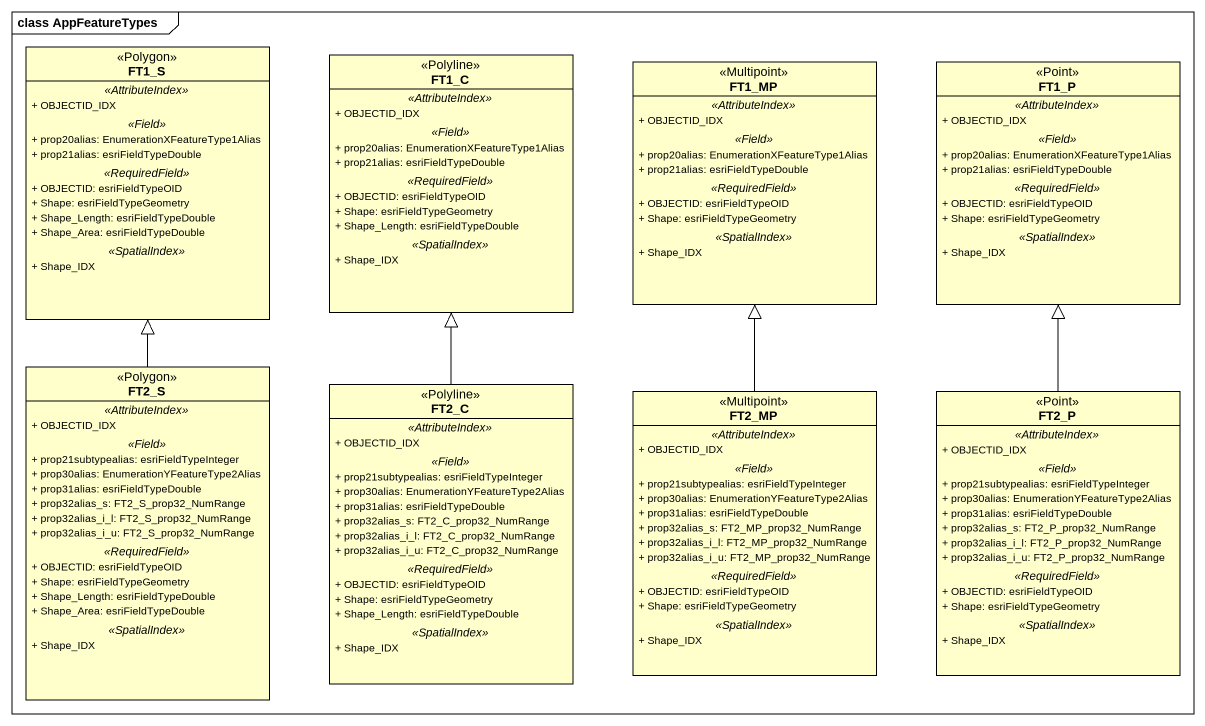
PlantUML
@startuml
mainframe class AppFeatureTypes
hide circle
hide empty members
skinparam classAttributeIconSize 0
class FT1_S <<Polygon>> {
  .. <<AttributeIndex>> ..
  + OBJECTID_IDX
  .. <<Field>> ..
  + prop20alias: EnumerationXFeatureType1Alias
  + prop21alias: esriFieldTypeDouble
  .. <<RequiredField>> ..
  + OBJECTID: esriFieldTypeOID
  + Shape: esriFieldTypeGeometry
  + Shape_Length: esriFieldTypeDouble
  + Shape_Area: esriFieldTypeDouble
  .. <<SpatialIndex>> ..
  + Shape_IDX
}
class FT1_C <<Polyline>> {
  .. <<AttributeIndex>> ..
  + OBJECTID_IDX
  .. <<Field>> ..
  + prop20alias: EnumerationXFeatureType1Alias
  + prop21alias: esriFieldTypeDouble
  .. <<RequiredField>> ..
  + OBJECTID: esriFieldTypeOID
  + Shape: esriFieldTypeGeometry
  + Shape_Length: esriFieldTypeDouble
  .. <<SpatialIndex>> ..
  + Shape_IDX
}
class FT1_MP <<Multipoint>> {
  .. <<AttributeIndex>> ..
  + OBJECTID_IDX
  .. <<Field>> ..
  + prop20alias: EnumerationXFeatureType1Alias
  + prop21alias: esriFieldTypeDouble
  .. <<RequiredField>> ..
  + OBJECTID: esriFieldTypeOID
  + Shape: esriFieldTypeGeometry
  .. <<SpatialIndex>> ..
  + Shape_IDX
}
class FT1_P <<Point>> {
  .. <<AttributeIndex>> ..
  + OBJECTID_IDX
  .. <<Field>> ..
  + prop20alias: EnumerationXFeatureType1Alias
  + prop21alias: esriFieldTypeDouble
  .. <<RequiredField>> ..
  + OBJECTID: esriFieldTypeOID
  + Shape: esriFieldTypeGeometry
  .. <<SpatialIndex>> ..
  + Shape_IDX
}
class FT2_S <<Polygon>> {
  .. <<AttributeIndex>> ..
  + OBJECTID_IDX
  .. <<Field>> ..
  + prop21subtypealias: esriFieldTypeInteger
  + prop30alias: EnumerationYFeatureType2Alias
  + prop31alias: esriFieldTypeDouble
  + prop32alias_s: FT2_S_prop32_NumRange
  + prop32alias_i_l: FT2_S_prop32_NumRange
  + prop32alias_i_u: FT2_S_prop32_NumRange
  .. <<RequiredField>> ..
  + OBJECTID: esriFieldTypeOID
  + Shape: esriFieldTypeGeometry
  + Shape_Length: esriFieldTypeDouble
  + Shape_Area: esriFieldTypeDouble
  .. <<SpatialIndex>> ..
  + Shape_IDX
}
class FT2_C <<Polyline>> {
  .. <<AttributeIndex>> ..
  + OBJECTID_IDX
  .. <<Field>> ..
  + prop21subtypealias: esriFieldTypeInteger
  + prop30alias: EnumerationYFeatureType2Alias
  + prop31alias: esriFieldTypeDouble
  + prop32alias_s: FT2_C_prop32_NumRange
  + prop32alias_i_l: FT2_C_prop32_NumRange
  + prop32alias_i_u: FT2_C_prop32_NumRange
  .. <<RequiredField>> ..
  + OBJECTID: esriFieldTypeOID
  + Shape: esriFieldTypeGeometry
  + Shape_Length: esriFieldTypeDouble
  .. <<SpatialIndex>> ..
  + Shape_IDX
}
class FT2_MP <<Multipoint>> {
  .. <<AttributeIndex>> ..
  + OBJECTID_IDX
  .. <<Field>> ..
  + prop21subtypealias: esriFieldTypeInteger
  + prop30alias: EnumerationYFeatureType2Alias
  + prop31alias: esriFieldTypeDouble
  + prop32alias_s: FT2_MP_prop32_NumRange
  + prop32alias_i_l: FT2_MP_prop32_NumRange
  + prop32alias_i_u: FT2_MP_prop32_NumRange
  .. <<RequiredField>> ..
  + OBJECTID: esriFieldTypeOID
  + Shape: esriFieldTypeGeometry
  .. <<SpatialIndex>> ..
  + Shape_IDX
}
class FT2_P <<Point>> {
  .. <<AttributeIndex>> ..
  + OBJECTID_IDX
  .. <<Field>> ..
  + prop21subtypealias: esriFieldTypeInteger
  + prop30alias: EnumerationYFeatureType2Alias
  + prop31alias: esriFieldTypeDouble
  + prop32alias_s: FT2_P_prop32_NumRange
  + prop32alias_i_l: FT2_P_prop32_NumRange
  + prop32alias_i_u: FT2_P_prop32_NumRange
  .. <<RequiredField>> ..
  + OBJECTID: esriFieldTypeOID
  + Shape: esriFieldTypeGeometry
  .. <<SpatialIndex>> ..
  + Shape_IDX
}
FT2_S -up-|> FT1_S
FT2_C -up-|> FT1_C
FT2_MP -up-|> FT1_MP
FT2_P -up-|> FT1_P
@enduml
